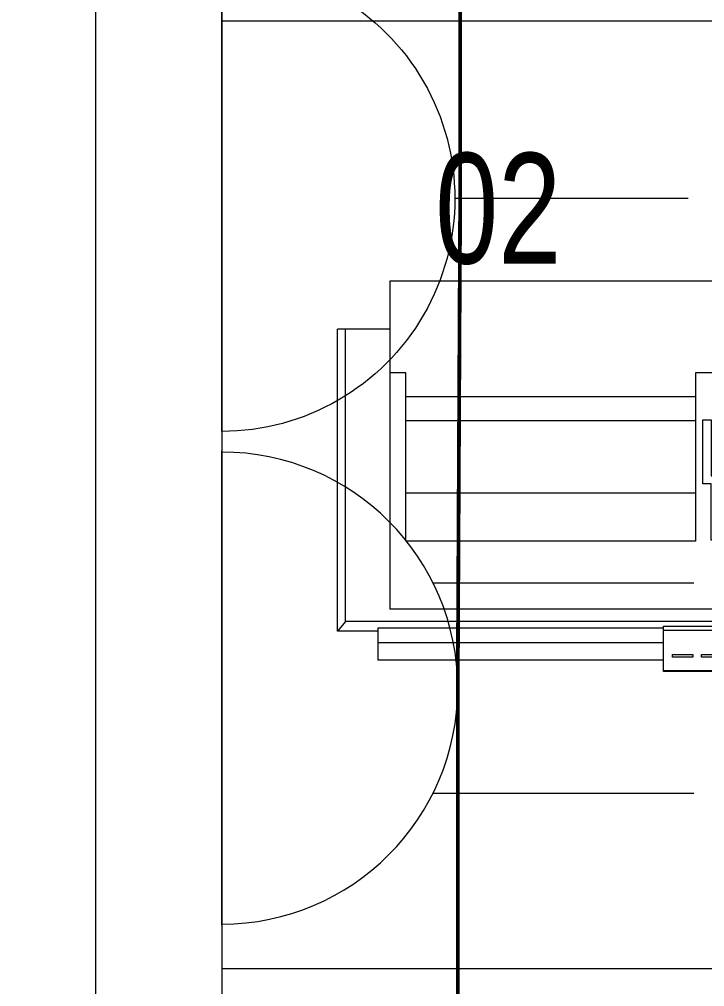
# Model space of a CAD drawing. Header units: metres. Extents: x 75097 to 220762, y -1557923 to -1361206.
# Drawn here: x 124051 to 124594, y -1408700 to -1407934 of the extents above; entities that cross this region are included whole.
import ezdxf

# ---------------------------------------------------------------- set-up
doc = ezdxf.new("R2010")
doc.units = ezdxf.units.M
doc.layers.get('0').update_dxf_attribs({"lineweight": 0})
for name, color, linetype, lineweight in [('A-100 - Copy$0$Medical Equipment and Furniture', 8, 'Continuous', 0), ('A-100 - Copy$0$NEW Wall', 8, 'Continuous', 5), ('A-100 - Copy$0$Walls', 8, 'Continuous', 0)]:
    doc.layers.add(name, color=color, linetype=linetype, lineweight=lineweight)
doc.layers.add('E-POWR', color=7, linetype='Continuous', lineweight=9, true_color=0x4e7e3e)
doc.layers.add('E-PW', color=7, linetype='Continuous', lineweight=9, true_color=0x4e7e3e)
doc.styles.add('A-100 - Copy$0$X3G_ENTITY_257CFD', font='swisscl.ttf', dxfattribs={"height": 200})

# ---------------------------------------------------------------- blocks, each defined once
blk = doc.blocks.new('NORMAL SOCKET')
at = {"layer": 'E-POWR'}
for p, q in [((0, 307.7), (0, 615.4)), ((-307.7, 0), (307.7, 0))]:
    blk.add_line(p, q, dxfattribs=at)
blk.add_ellipse((0, 0), major_axis=(32.8, 305.9), ratio=1, start_param=4.81904, end_param=7.960633, dxfattribs=at)
blk = doc.blocks.new('GI-041_dwg_E-SKT2-3902840-GI-041')
at = {"layer": 'E-POWR'}
blk.add_line((0.1982, -0.00002), (-0.1982, -0.00002), dxfattribs=at)
at = {"layer": 'E-PW'}
for p, q in [((-0.08788, 0.17652), (-0.08788, 0.39435)), ((0.08779, 0.17657), (0.08779, 0.3944)), ((-0.14657, -0.00004), (0.14657, -0.00004))]:
    blk.add_line(p, q, dxfattribs=at)
blk.add_arc((0, 0), 0.19719, 0.0142, 180.0142, dxfattribs=at)
blk = doc.blocks.new('A-100 - Copy$0$ITPPLT2C-P')
for p, q in [((0.02286, 0.03177), (0.26184, 0.03177)), ((0.03041, 0.02557), (0.02286, 0.03177)), ((0.02286, 0), (0.02286, 0.03177)), ((0.26184, -0.00959), (0.26184, 0.03177)), ((0.03041, -0.31823), (0.03041, 0.02557)), ((0.03041, 0.02557), (0.26184, 0.02557)), ((0, 0), (0, -0.22622)), ((0.02518, 0), (0, 0)), ((0.01395, 0), (0.01395, -0.22622)), ((0.02518, 0), (0.01395, 0)), ((0.02518, -0.22622), (0.02518, 0)), ((0.0401, -0.27688), (0.0401, -0.00959)), ((0.3, -0.00959), (0.0401, -0.00959)), ((0.22741, -0.02218), (0.22741, -0.00959)), ((0.3, -0.27688), (0.3, -0.00959)), ((0.09395, -0.2515), (0.09395, -0.02218)), ((0.09395, -0.02218), (0.22741, -0.02218)), ((0.13211, -0.2515), (0.13211, -0.02218)), ((0.18945, -0.2515), (0.18945, -0.02218)), ((0.20824, -0.2515), (0.20824, -0.02218)), ((-0.0091, -0.22622), (0.02673, -0.22622)), ((-0.0091, -0.30235), (-0.0091, -0.22622)), ((-0.00872, -0.22622), (0.02363, -0.22622)), ((-0.00872, -0.30235), (-0.00872, -0.22622)), ((0, -0.22622), (0.02518, -0.22622)), ((0.01395, -0.22622), (0.02518, -0.22622)), ((0.02363, -0.22622), (0.02363, -0.30235)), ((0.02673, -0.22622), (0.02673, -0.30235)), ((0.00232, -0.24947), (0.00232, -0.23339)), ((0.00232, -0.23339), (0.00446, -0.23339)), ((0.00446, -0.23339), (0.00446, -0.24947)), ((0.00446, -0.24947), (0.00232, -0.24947)), ((0.22741, -0.2515), (0.09395, -0.2515)), ((0.22741, -0.27688), (0.22741, -0.2515)), ((0.00232, -0.27213), (0.00232, -0.25625)), ((0.00232, -0.25625), (0.00446, -0.25625)), ((0.00446, -0.25625), (0.00446, -0.27213)), ((0.13947, -0.2575), (0.19003, -0.2575)), ((0.13947, -0.26409), (0.13947, -0.2575)), ((0.19003, -0.2575), (0.19003, -0.26409)), ((0.09472, -0.2701), (0.09472, -0.26409)), ((0.09472, -0.26409), (0.13947, -0.26409)), ((0.19003, -0.26409), (0.14567, -0.26409)), ((0.14567, -0.26409), (0.14567, -0.2701)), ((0.00446, -0.27213), (0.00232, -0.27213)), ((0.14567, -0.2701), (0.09472, -0.2701)), ((0.00232, -0.29499), (0.00232, -0.2793)), ((0.00232, -0.2793), (0.00446, -0.2793)), ((0.00446, -0.2793), (0.00446, -0.29499)), ((0.3, -0.27688), (0.0401, -0.27688)), ((0.26184, -0.27688), (0.26184, -0.32462)), ((0.00446, -0.29499), (0.00232, -0.29499)), ((0.02673, -0.30235), (-0.0091, -0.30235)), ((0.02363, -0.30235), (-0.00872, -0.30235)), ((0.02286, -0.32462), (0.02286, -0.30235)), ((0.03041, -0.31823), (0.02286, -0.32462)), ((0.03041, -0.31823), (0.26184, -0.31823)), ((0.02286, -0.32462), (0.26184, -0.32462))]:
    blk.add_line(p, q)
blk = doc.blocks.new('*X118')
for p, q in [((13, 1), (13, 1)), ((13, 1), (13, 1)), ((13, 1), (13, 1)), ((13, 1), (13, 1)), ((13, 1), (13, 1)), ((13, 1), (13, 1)), ((13, 1), (13, 1)), ((13, 1), (13, 1)), ((13, 1), (13, 1)), ((13, 1), (13, 1)), ((13, 1), (13, 1)), ((13, 1), (13, 1)), ((13, 1), (13, 1)), ((13, 1), (13, 1)), ((13, 1), (13, 1)), ((13, 1), (14, 1)), ((13, 1), (14, 1)), ((13, 1), (14, 1)), ((13, 1), (13, 1)), ((13, 1), (13, 1)), ((13, 1), (13, 1)), ((13, 1), (13, 1)), ((13, 1), (13, 1)), ((13, 1), (13, 1)), ((13, 1), (13, 1)), ((13, 1), (13, 1)), ((13, 1), (13, 1)), ((13, 1), (13, 1)), ((13, 1), (13, 1)), ((13, 1), (13, 1)), ((13, 1), (13, 1)), ((13, 1), (13, 1)), ((13, 1), (13, 1)), ((13, 1), (13, 1)), ((13, 1), (13, 1)), ((13, 1), (13, 1)), ((13, 1), (13, 1)), ((13, 1), (13, 1)), ((13, 1), (13, 1)), ((13, 1), (13, 1)), ((13, 1), (13, 1)), ((13, 1), (13, 1)), ((13, 1), (13, 1)), ((13, 1), (13, 1)), ((13, 1), (13, 1)), ((13, 1), (13, 1)), ((13, 1), (13, 1)), ((13, 1), (13, 1)), ((13, 1), (13, 1)), ((13, 1), (13, 1)), ((13, 1), (13, 1)), ((13, 1), (13, 1)), ((13, 1), (13, 1)), ((13, 1), (13, 1)), ((13, 1), (13, 1)), ((13, 1), (13, 1)), ((13, 1), (13, 1)), ((13, 1), (13, 1)), ((13, 1), (13, 1)), ((13, 1), (13, 1)), ((13, 1), (13, 1)), ((13, 1), (13, 1)), ((13, 1), (13, 1)), ((13, 1), (13, 1)), ((13, 1), (13, 1)), ((13, 1), (13, 1)), ((13, 1), (13, 1)), ((13, 1), (13, 1)), ((13, 1), (13, 1)), ((13, 1), (13, 1)), ((13, 1), (13, 1)), ((13, 1), (13, 1)), ((13, 1), (13, 1)), ((13, 1), (13, 1)), ((13, 1), (13, 1)), ((13, 1), (13, 1)), ((13, 1), (13, 1)), ((13, 1), (13, 1)), ((13, 1), (13, 1)), ((13, 1), (13, 1)), ((13, 1), (13, 1)), ((13, 1), (13, 1)), ((13, 1), (13, 1)), ((13, 1), (13, 1)), ((13, 1), (13, 1)), ((13, 1), (13, 1)), ((13, 1), (13, 1)), ((13, 1), (13, 1)), ((13, 1), (13, 1)), ((13, 1), (13, 1)), ((13, 1), (13, 1)), ((13, 1), (13, 1)), ((13, 1), (13, 1)), ((13, 1), (13, 1)), ((13, 1), (13, 1)), ((13, 1), (13, 1)), ((13, 1), (13, 1)), ((13, 1), (13, 1)), ((13, 1), (13, 1)), ((13, 1), (13, 1)), ((13, 1), (13, 1)), ((13, 1), (13, 1)), ((13, 1), (13, 1)), ((13, 1), (13, 1)), ((13, 1), (13, 1)), ((13, 1), (13, 1)), ((13, 1), (13, 1)), ((13, 1), (13, 1)), ((13, 1), (13, 1)), ((13, 1), (13, 1)), ((13, 1), (13, 1)), ((13, 1), (13, 1)), ((13, 1), (13, 1)), ((13, 1), (13, 1)), ((13, 1), (13, 1)), ((13, 1), (13, 1)), ((13, 1), (13, 1)), ((13, 1), (13, 1)), ((13, 1), (13, 1)), ((13, 1), (13, 1)), ((13, 1), (13, 1)), ((13, 1), (13, 1)), ((13, 1), (13, 1)), ((13, 1), (14, 1)), ((13, 0), (13, 0)), ((13, 0), (13, 0)), ((13, 0), (13, 0)), ((13, 0), (13, 0)), ((13, 0), (13, 0)), ((13, 0), (13, 0)), ((13, 0), (13, 0)), ((13, 0), (13, 0)), ((13, 0), (13, 0)), ((13, 0), (13, 0)), ((13, 0), (13, 0)), ((13, 0), (13, 0)), ((13, 0), (13, 0)), ((13, 0), (13, 0)), ((13, 0), (13, 0)), ((13, 0), (13, 0)), ((13, 0), (13, 0)), ((13, 0), (13, 0)), ((13, 0), (13, 0)), ((13, 0), (13, 0)), ((13, 0), (13, 0)), ((13, 0), (13, 0)), ((13, 0), (13, 0)), ((13, 0), (13, 0)), ((13, 0), (13, 0)), ((13, 0), (13, 0)), ((13, 0), (13, 0)), ((13, 0), (13, 0)), ((13, 0), (13, 0)), ((13, 0), (13, 0)), ((13, 0), (13, 0)), ((13, 0), (13, 0)), ((13, 0), (13, 0)), ((13, 0), (13, 0)), ((13, 0), (13, 0)), ((13, 0), (13, 0)), ((13, 0), (13, 0)), ((13, 0), (13, 0)), ((13, 0), (13, 0)), ((13, 0), (13, 0)), ((13, 0), (13, 0)), ((13, 0), (13, 0)), ((13, 0), (13, 0)), ((13, 0), (13, 0)), ((13, 0), (13, 0)), ((13, 0), (13, 0)), ((13, 0), (13, 0)), ((13, 0), (13, 0)), ((13, 0), (14, 0)), ((13, 0), (14, 0)), ((13, 0), (13, 0)), ((13, 0), (14, 0)), ((14, 1), (14, 1)), ((14, 1), (14, 1)), ((14, 1), (14, 1)), ((14, 1), (14, 1)), ((14, 1), (14, 1)), ((14, 1), (14, 1)), ((14, 1), (14, 1)), ((14, 1), (14, 1)), ((14, 1), (14, 1)), ((14, 1), (14, 1)), ((14, 1), (14, 1)), ((14, 1), (14, 1)), ((14, 1), (14, 1)), ((14, 1), (14, 1)), ((14, 1), (14, 1)), ((14, 1), (14, 1)), ((14, 1), (14, 1)), ((14, 1), (14, 1)), ((14, 1), (14, 1)), ((14, 1), (14, 1)), ((14, 1), (14, 1)), ((14, 1), (14, 1)), ((14, 1), (14, 1)), ((14, 1), (14, 1)), ((14, 1), (14, 1)), ((14, 1), (14, 1)), ((14, 1), (14, 1)), ((14, 1), (14, 1)), ((14, 1), (14, 1)), ((14, 1), (14, 1)), ((14, 1), (14, 1)), ((14, 1), (14, 1)), ((14, 1), (14, 1)), ((14, 1), (14, 1)), ((14, 1), (14, 1)), ((14, 1), (14, 1)), ((14, 1), (14, 1)), ((14, 1), (14, 1)), ((14, 1), (14, 1)), ((14, 1), (14, 1)), ((14, 1), (14, 1)), ((14, 1), (14, 1)), ((14, 1), (14, 1)), ((14, 1), (14, 1)), ((14, 1), (14, 1)), ((14, 1), (14, 1)), ((14, 1), (14, 1)), ((14, 1), (14, 1)), ((14, 1), (14, 1)), ((14, 1), (14, 1)), ((14, 1), (14, 1)), ((14, 1), (14, 1)), ((14, 1), (14, 1)), ((14, 1), (14, 1)), ((14, 1), (14, 1)), ((14, 1), (14, 1)), ((14, 1), (14, 1)), ((14, 1), (14, 1)), ((14, 1), (14, 1)), ((14, 1), (14, 1)), ((14, 1), (14, 1)), ((14, 1), (14, 1)), ((14, 1), (14, 1)), ((14, 1), (14, 1)), ((14, 1), (14, 1)), ((14, 1), (14, 1)), ((14, 1), (14, 1)), ((14, 1), (14, 1)), ((14, 1), (14, 1)), ((14, 1), (14, 1)), ((14, 1), (14, 1)), ((14, 1), (14, 1)), ((14, 1), (14, 1)), ((14, 1), (14, 1)), ((14, 1), (14, 1)), ((14, 1), (14, 1)), ((14, 1), (14, 1)), ((14, 1), (14, 1)), ((14, 1), (14, 1)), ((14, 1), (14, 1)), ((14, 1), (14, 1)), ((14, 1), (14, 1)), ((14, 1), (14, 1)), ((14, 1), (14, 1)), ((14, 1), (14, 1)), ((14, 1), (14, 1)), ((14, 1), (14, 1)), ((14, 1), (14, 1)), ((14, 1), (14, 1)), ((14, 1), (14, 1)), ((14, 1), (14, 1)), ((14, 1), (14, 1)), ((14, 1), (14, 1)), ((14, 1), (14, 1)), ((14, 0), (14, 0)), ((14, 0), (14, 0)), ((14, 0), (14, 0)), ((14, 0), (14, 0)), ((14, 0), (14, 0)), ((14, 0), (14, 0)), ((14, 0), (14, 0)), ((14, 0), (14, 0)), ((14, 0), (14, 0)), ((14, 0), (14, 0)), ((14, 0), (14, 0)), ((14, 0), (14, 0)), ((14, 0), (14, 0)), ((14, 0), (14, 0)), ((14, 0), (14, 0)), ((14, 0), (14, 0)), ((14, 0), (14, 0)), ((14, 0), (14, 0)), ((14, 0), (14, 0)), ((14, 0), (14, 0)), ((14, 0), (14, 0)), ((14, 0), (14, 0)), ((14, 0), (14, 0)), ((14, 0), (14, 0)), ((14, 0), (14, 0)), ((14, 0), (14, 0)), ((14, 0), (14, 0)), ((14, 0), (14, 0)), ((14, 0), (14, 0)), ((14, 0), (14, 0)), ((14, 0), (14, 0)), ((14, 0), (14, 0)), ((14, 0), (14, 0)), ((14, 0), (14, 0)), ((14, 0), (14, 0)), ((14, 0), (14, 0)), ((14, 0), (14, 0)), ((14, 0), (14, 0)), ((14, 0), (14, 0)), ((14, 0), (14, 0)), ((14, 0), (14, 0)), ((14, 0), (14, 0)), ((14, 0), (14, 0)), ((14, 0), (14, 0)), ((14, 0), (14, 0)), ((14, 0), (14, 0)), ((14, 0), (14, 0)), ((14, 0), (14, 0)), ((13, 0), (13, 0)), ((13, 0), (14, 0)), ((13, 0), (13, 0)), ((13, 0), (14, 0)), ((13, 0), (13, 0)), ((13, 0), (14, 0)), ((13, 0), (13, 0)), ((13, 0), (13, 0)), ((13, 0), (13, 0)), ((13, 0), (13, 0)), ((13, 0), (14, 0)), ((13, 0), (13, 0)), ((13, 0), (14, 0)), ((13, 0), (13, 0)), ((13, 0), (14, 0)), ((13, 0), (13, 0)), ((13, 0), (14, 0)), ((13, 0), (13, 0)), ((13, 0), (14, 0)), ((13, 0), (13, 0)), ((13, 0), (14, 0)), ((13, 0), (13, 0)), ((13, 0), (14, 0)), ((13, 0), (13, 0)), ((13, 0), (13, 0)), ((13, 0), (13, 0)), ((13, 0), (14, 0)), ((13, 0), (13, 0)), ((13, 0), (14, 0)), ((13, 0), (13, 0)), ((13, 0), (14, 0)), ((13, 0), (13, 0)), ((13, 0), (14, 0)), ((13, 0), (13, 0)), ((13, 0), (13, 0)), ((13, 0), (13, 0)), ((13, 0), (13, 0)), ((13, 0), (13, 0)), ((13, 0), (13, 0)), ((13, 0), (13, 0)), ((13, 0), (13, 0)), ((13, 0), (13, 0)), ((13, 0), (13, 0)), ((13, 0), (13, 0)), ((13, 0), (13, 0)), ((13, 0), (13, 0)), ((13, 0), (13, 0)), ((13, 0), (13, 0)), ((13, 0), (13, 0)), ((13, 0), (13, 0)), ((13, 0), (13, 0)), ((13, 0), (13, 0)), ((13, 0), (13, 0)), ((13, 0), (13, 0)), ((13, 0), (13, 0)), ((13, 0), (13, 0)), ((13, 0), (13, 0)), ((13, 0), (13, 0)), ((13, 0), (13, 0)), ((13, 0), (13, 0)), ((13, 0), (13, 0)), ((13, 0), (13, 0)), ((13, 0), (13, 0)), ((13, 0), (13, 0)), ((13, -1), (13, -1)), ((13, -1), (13, -1)), ((13, -1), (13, -1)), ((13, -1), (13, -1)), ((13, -1), (13, -1)), ((13, -1), (14, -1)), ((13, -1), (13, -1)), ((14, 0), (14, 0)), ((14, 0), (14, 0)), ((14, 0), (14, 0)), ((14, 0), (14, 0)), ((14, 0), (14, 0)), ((14, 0), (14, 0)), ((14, 0), (14, 0)), ((14, 0), (14, 0)), ((14, 0), (14, 0)), ((14, 0), (14, 0)), ((14, 0), (14, 0)), ((14, 0), (14, 0)), ((14, 0), (14, 0)), ((14, 0), (14, 0)), ((14, 0), (14, 0)), ((13, 0), (14, 0)), ((14, 0), (14, 0)), ((14, 0), (14, 0)), ((14, 0), (14, 0)), ((14, 0), (14, 0)), ((14, 0), (14, 0)), ((14, 0), (14, 0)), ((14, 0), (14, 0)), ((14, 0), (14, 0)), ((14, 0), (14, 0)), ((14, 0), (14, 0)), ((14, 0), (14, 0)), ((14, 0), (14, 0)), ((14, 0), (14, 0)), ((14, 0), (14, 0)), ((14, 0), (14, 0)), ((14, 0), (14, 0)), ((14, 0), (14, 0)), ((14, 0), (14, 0)), ((14, 0), (14, 0)), ((14, 0), (14, 0)), ((14, 0), (14, 0)), ((14, 0), (14, 0)), ((14, 0), (14, 0)), ((14, 0), (14, 0)), ((14, 0), (14, 0)), ((14, 0), (14, 0)), ((14, 0), (14, 0)), ((14, 0), (14, 0)), ((14, 0), (14, 0)), ((14, 0), (14, 0)), ((14, 0), (14, 0)), ((14, 0), (14, 0)), ((14, 0), (14, 0)), ((14, 0), (14, 0)), ((14, -1), (14, -1)), ((14, -1), (14, -1)), ((14, -1), (14, -1)), ((14, -1), (14, -1)), ((14, -1), (14, -1))]:
    blk.add_line(p, q)
blk = doc.blocks.new('*X117')
for p, q in [((5, 3), (5, 3)), ((5, 3), (5, 3)), ((5, 3), (5, 3)), ((5, 3), (5, 3)), ((5, 3), (5, 3)), ((5, 3), (5, 3)), ((5, 3), (5, 3)), ((5, 3), (5, 3)), ((5, 3), (5, 3)), ((5, 3), (5, 3)), ((5, 3), (5, 3)), ((5, 3), (5, 3)), ((5, 3), (5, 3)), ((5, 3), (5, 3)), ((5, 3), (5, 3)), ((5, 3), (5, 3)), ((5, 3), (5, 3)), ((5, 3), (5, 3)), ((5, 3), (5, 3)), ((5, 3), (5, 3)), ((5, 3), (5, 3)), ((5, 3), (5, 3)), ((5, 3), (5, 3)), ((5, 3), (5, 3)), ((5, 3), (5, 3)), ((5, 3), (5, 3)), ((5, 3), (5, 3)), ((5, 3), (5, 3)), ((5, 3), (5, 3)), ((5, 3), (5, 3)), ((5, 3), (5, 3)), ((5, 3), (5, 3)), ((5, 3), (5, 3)), ((5, 3), (5, 3)), ((5, 3), (5, 3)), ((5, 3), (5, 3)), ((5, 3), (5, 3)), ((5, 3), (5, 3)), ((5, 3), (5, 3)), ((5, 3), (5, 3)), ((5, 3), (5, 3)), ((5, 3), (5, 3)), ((5, 3), (5, 3)), ((5, 3), (5, 3)), ((5, 3), (5, 3)), ((5, 3), (5, 3)), ((5, 3), (5, 3)), ((5, 3), (5, 3)), ((5, 3), (5, 3)), ((5, 3), (5, 3)), ((5, 3), (5, 3)), ((5, 3), (5, 3)), ((5, 3), (5, 3)), ((5, 3), (5, 3)), ((5, 3), (5, 3)), ((5, 3), (5, 3)), ((5, 3), (5, 3)), ((5, 3), (5, 3)), ((5, 3), (5, 3)), ((5, 3), (5, 3)), ((5, 3), (5, 3)), ((5, 3), (5, 3)), ((5, 3), (5, 3)), ((5, 3), (5, 3)), ((5, 3), (5, 3)), ((5, 3), (5, 3)), ((6, 3), (5, 3)), ((5, 3), (5, 3)), ((6, 3), (5, 3)), ((5, 3), (5, 3)), ((6, 3), (5, 3)), ((5, 3), (5, 3)), ((6, 3), (5, 3)), ((5, 3), (5, 3)), ((5, 3), (5, 3)), ((5, 3), (5, 3)), ((5, 3), (5, 3)), ((5, 3), (5, 3)), ((5, 3), (5, 3)), ((5, 3), (5, 3)), ((5, 3), (5, 3)), ((5, 3), (5, 3)), ((5, 3), (5, 3)), ((5, 3), (5, 3)), ((5, 3), (5, 3)), ((5, 3), (5, 3)), ((5, 3), (5, 3)), ((5, 3), (5, 3)), ((5, 3), (5, 3)), ((5, 3), (5, 3)), ((5, 3), (5, 3)), ((5, 3), (5, 3)), ((5, 3), (5, 3)), ((5, 3), (5, 3)), ((5, 3), (5, 3)), ((5, 3), (5, 3)), ((6, 3), (6, 3)), ((6, 3), (6, 3)), ((6, 3), (6, 3)), ((6, 3), (6, 3)), ((6, 3), (6, 3)), ((6, 3), (6, 3)), ((6, 3), (6, 3)), ((6, 3), (6, 3)), ((6, 3), (6, 3)), ((6, 3), (6, 3)), ((6, 3), (6, 3)), ((6, 3), (6, 3)), ((6, 3), (6, 3)), ((6, 3), (6, 3)), ((6, 3), (6, 3)), ((6, 3), (6, 3)), ((6, 3), (6, 3)), ((6, 3), (6, 3)), ((6, 3), (6, 3)), ((6, 3), (6, 3)), ((6, 3), (6, 3)), ((6, 3), (6, 3)), ((6, 3), (6, 3)), ((6, 3), (6, 3)), ((6, 3), (6, 3)), ((6, 3), (6, 3)), ((6, 3), (6, 3)), ((6, 3), (6, 3)), ((6, 3), (6, 3)), ((6, 3), (6, 3)), ((6, 3), (6, 3)), ((6, 3), (6, 3)), ((6, 3), (6, 3)), ((6, 3), (6, 3)), ((6, 3), (6, 3)), ((6, 3), (6, 3)), ((6, 3), (6, 3)), ((6, 3), (6, 3)), ((6, 3), (6, 3)), ((6, 3), (6, 3)), ((6, 3), (6, 3)), ((6, 3), (6, 3)), ((6, 3), (6, 3)), ((6, 3), (6, 3)), ((6, 3), (6, 3)), ((6, 3), (6, 3)), ((6, 3), (6, 3)), ((6, 3), (6, 3)), ((6, 3), (6, 3)), ((6, 3), (6, 3)), ((6, 3), (6, 3)), ((6, 3), (6, 3)), ((6, 3), (6, 3)), ((6, 3), (6, 3)), ((6, 3), (6, 3)), ((6, 3), (6, 3)), ((6, 3), (6, 3)), ((6, 3), (6, 3)), ((6, 3), (6, 3)), ((6, 3), (6, 3)), ((6, 3), (6, 3)), ((6, 3), (6, 3)), ((6, 3), (6, 3)), ((6, 3), (6, 3)), ((6, 3), (6, 3)), ((6, 3), (6, 3)), ((6, 3), (6, 3)), ((6, 3), (6, 3)), ((6, 3), (6, 3)), ((6, 3), (6, 3)), ((6, 3), (6, 3)), ((6, 3), (6, 3)), ((6, 3), (6, 3)), ((6, 3), (6, 3)), ((6, 3), (6, 3)), ((6, 3), (6, 3)), ((6, 3), (6, 3)), ((6, 3), (6, 3)), ((6, 3), (6, 3)), ((6, 3), (6, 3)), ((6, 3), (6, 3)), ((6, 3), (6, 3)), ((6, 3), (6, 3)), ((6, 3), (6, 3)), ((6, 3), (6, 3)), ((6, 3), (6, 3)), ((6, 3), (6, 3)), ((6, 3), (6, 3)), ((6, 3), (6, 3)), ((6, 3), (6, 3)), ((6, 3), (6, 3)), ((6, 3), (6, 3)), ((6, 3), (6, 3)), ((6, 3), (6, 3)), ((6, 3), (6, 3)), ((6, 3), (6, 3)), ((6, 3), (6, 3)), ((6, 3), (6, 3)), ((6, 3), (6, 3)), ((6, 3), (6, 3)), ((6, 3), (6, 3)), ((6, 3), (6, 3)), ((6, 3), (6, 3)), ((6, 3), (6, 3)), ((6, 3), (6, 3)), ((6, 3), (6, 3)), ((6, 3), (6, 3)), ((6, 3), (6, 3)), ((6, 3), (6, 3)), ((6, 3), (6, 3)), ((6, 3), (6, 3)), ((6, 3), (6, 3)), ((6, 3), (6, 3)), ((6, 3), (6, 3)), ((6, 3), (6, 3)), ((6, 3), (6, 3)), ((6, 3), (6, 3)), ((6, 3), (6, 3)), ((6, 3), (6, 3)), ((6, 3), (6, 3)), ((6, 3), (6, 3)), ((6, 3), (6, 3)), ((6, 3), (6, 3)), ((6, 3), (6, 3)), ((6, 3), (6, 3)), ((6, 3), (6, 3)), ((6, 3), (6, 3)), ((6, 3), (6, 3)), ((6, 3), (6, 3)), ((6, 3), (6, 3)), ((6, 3), (6, 3)), ((6, 3), (6, 3)), ((6, 3), (6, 3)), ((6, 3), (6, 3)), ((6, 3), (6, 3)), ((6, 3), (6, 3)), ((6, 3), (6, 3)), ((6, 3), (6, 3)), ((6, 3), (6, 3)), ((6, 3), (6, 3)), ((6, 3), (6, 3)), ((6, 3), (6, 3)), ((6, 3), (6, 3)), ((6, 3), (6, 3)), ((6, 3), (6, 3)), ((6, 3), (6, 3)), ((6, 3), (6, 3)), ((6, 3), (6, 3)), ((6, 3), (6, 3)), ((6, 3), (6, 3)), ((6, 3), (6, 3)), ((6, 3), (6, 3)), ((6, 3), (6, 3)), ((6, 3), (6, 3)), ((6, 3), (6, 3)), ((6, 3), (6, 3)), ((6, 3), (6, 3)), ((6, 3), (6, 3)), ((6, 3), (6, 3)), ((6, 3), (6, 3)), ((6, 3), (6, 3)), ((6, 3), (6, 3)), ((6, 3), (6, 3)), ((6, 3), (6, 3)), ((6, 3), (6, 3)), ((6, 3), (6, 3)), ((6, 3), (6, 3)), ((6, 3), (6, 3)), ((6, 3), (6, 3)), ((6, 3), (6, 3)), ((6, 3), (6, 3)), ((6, 3), (6, 3)), ((6, 3), (6, 3)), ((6, 3), (6, 3)), ((6, 3), (6, 3)), ((6, 3), (6, 3)), ((6, 3), (6, 3)), ((6, 3), (6, 3)), ((6, 3), (6, 3)), ((6, 3), (6, 3)), ((6, 3), (6, 3)), ((6, 3), (6, 3)), ((6, 3), (6, 3)), ((6, 3), (6, 3)), ((6, 3), (6, 3)), ((6, 3), (6, 3)), ((6, 3), (6, 3)), ((6, 3), (6, 3)), ((6, 3), (6, 3)), ((6, 3), (6, 3)), ((6, 3), (6, 3)), ((6, 3), (6, 3)), ((6, 3), (6, 3)), ((6, 3), (6, 3)), ((6, 3), (6, 3)), ((6, 3), (6, 3)), ((6, 3), (6, 3)), ((6, 3), (6, 3)), ((6, 3), (6, 3)), ((6, 3), (6, 3)), ((6, 3), (6, 3)), ((6, 3), (6, 3)), ((6, 3), (6, 3)), ((6, 3), (6, 3)), ((6, 3), (5, 3)), ((6, 3), (5, 3)), ((6, 3), (5, 3)), ((6, 3), (5, 3)), ((6, 3), (5, 3)), ((6, 3), (6, 3)), ((6, 3), (6, 3)), ((6, 3), (6, 3)), ((6, 3), (6, 3)), ((6, 3), (6, 3)), ((6, 3), (6, 3)), ((6, 3), (6, 3)), ((6, 3), (6, 3)), ((6, 3), (6, 3)), ((6, 3), (6, 3)), ((6, 3), (6, 3)), ((6, 3), (6, 3)), ((6, 3), (6, 3)), ((6, 3), (6, 3)), ((6, 3), (6, 3)), ((6, 3), (6, 3)), ((6, 3), (6, 3)), ((6, 3), (6, 3)), ((6, 3), (6, 3)), ((6, 3), (6, 3)), ((6, 3), (6, 3)), ((6, 3), (6, 3)), ((6, 3), (6, 3)), ((6, 3), (6, 3)), ((6, 3), (6, 3)), ((6, 3), (6, 3)), ((6, 3), (6, 3)), ((6, 3), (6, 3)), ((6, 3), (6, 3)), ((6, 3), (6, 3)), ((6, 3), (6, 3)), ((6, 3), (6, 3)), ((6, 3), (6, 3)), ((6, 3), (6, 3)), ((6, 3), (6, 3)), ((6, 3), (6, 3)), ((6, 3), (6, 3)), ((6, 3), (6, 3)), ((6, 3), (6, 3)), ((6, 3), (6, 3)), ((6, 3), (6, 3)), ((6, 3), (6, 3)), ((6, 3), (6, 3)), ((6, 3), (6, 3)), ((6, 3), (6, 3)), ((6, 3), (6, 3)), ((6, 3), (6, 3)), ((6, 3), (6, 3)), ((6, 3), (6, 3)), ((6, 3), (6, 3)), ((6, 3), (6, 3)), ((6, 3), (6, 3)), ((6, 3), (6, 3)), ((6, 3), (6, 3)), ((6, 3), (6, 3)), ((6, 3), (6, 3)), ((6, 3), (6, 3)), ((6, 3), (6, 3)), ((6, 3), (6, 3)), ((6, 3), (6, 3)), ((6, 3), (6, 3)), ((6, 3), (6, 3)), ((6, 3), (6, 3)), ((6, 3), (6, 3)), ((6, 3), (6, 3)), ((6, 3), (6, 3)), ((6, 3), (6, 3)), ((6, 3), (6, 3)), ((6, 3), (6, 3)), ((6, 3), (6, 3)), ((6, 3), (6, 3)), ((6, 3), (6, 3)), ((6, 3), (6, 3)), ((6, 3), (6, 3)), ((6, 3), (6, 3)), ((6, 3), (6, 3)), ((6, 3), (6, 3)), ((6, 3), (6, 3)), ((6, 3), (6, 3)), ((6, 3), (6, 3)), ((6, 3), (6, 3)), ((6, 3), (6, 3)), ((6, 3), (6, 3)), ((6, 3), (6, 3)), ((6, 3), (6, 3)), ((6, 3), (6, 3)), ((6, 3), (6, 3)), ((6, 3), (6, 3)), ((6, 3), (6, 3)), ((6, 3), (6, 3)), ((6, 3), (6, 3)), ((6, 3), (6, 3)), ((6, 3), (6, 3)), ((6, 3), (6, 3)), ((6, 3), (6, 3)), ((6, 3), (6, 3)), ((6, 3), (6, 3)), ((6, 3), (6, 3)), ((6, 3), (6, 3)), ((6, 3), (6, 3)), ((6, 3), (6, 3)), ((6, 3), (6, 3)), ((6, 3), (6, 3)), ((6, 3), (6, 3)), ((6, 3), (6, 3)), ((6, 3), (6, 3)), ((6, 3), (6, 3)), ((6, 3), (6, 3)), ((6, 3), (6, 3)), ((6, 3), (6, 3)), ((6, 3), (6, 3)), ((6, 3), (6, 3)), ((6, 3), (6, 3)), ((6, 3), (6, 3)), ((6, 3), (6, 3)), ((6, 3), (6, 3)), ((6, 3), (6, 3)), ((6, 3), (6, 3)), ((6, 3), (6, 3)), ((6, 3), (6, 3)), ((6, 3), (6, 3)), ((6, 3), (6, 3)), ((6, 3), (6, 3)), ((6, 3), (6, 3)), ((6, 3), (6, 3)), ((6, 3), (6, 3)), ((6, 3), (6, 3)), ((6, 3), (6, 3)), ((6, 3), (6, 3)), ((6, 3), (6, 3)), ((6, 3), (6, 3)), ((6, 3), (6, 3)), ((6, 3), (6, 3)), ((6, 3), (6, 3)), ((6, 3), (6, 3)), ((6, 3), (6, 3)), ((6, 3), (6, 3)), ((6, 3), (6, 3)), ((6, 3), (6, 3)), ((6, 3), (6, 3)), ((6, 3), (6, 3)), ((6, 3), (6, 3)), ((6, 3), (6, 3)), ((6, 3), (6, 3)), ((6, 3), (6, 3)), ((6, 3), (6, 3)), ((6, 3), (6, 3)), ((6, 3), (6, 3)), ((6, 3), (6, 3)), ((6, 3), (6, 3)), ((6, 3), (6, 3)), ((6, 3), (6, 3)), ((6, 3), (6, 3)), ((6, 3), (6, 3)), ((6, 3), (6, 3)), ((6, 3), (6, 3)), ((6, 3), (6, 3)), ((6, 3), (6, 3)), ((6, 3), (6, 3)), ((6, 3), (6, 3)), ((6, 3), (6, 3)), ((6, 3), (6, 3)), ((6, 3), (6, 3)), ((6, 3), (6, 3)), ((6, 3), (6, 3)), ((6, 3), (6, 3)), ((6, 3), (6, 3)), ((6, 3), (6, 3)), ((6, 3), (6, 3)), ((6, 3), (6, 3)), ((6, 3), (6, 3)), ((6, 3), (6, 3)), ((6, 3), (6, 3)), ((6, 3), (6, 3)), ((6, 3), (6, 3)), ((6, 3), (6, 3)), ((6, 3), (6, 3)), ((6, 3), (6, 3)), ((6, 3), (6, 3)), ((6, 3), (6, 3)), ((6, 3), (6, 3)), ((6, 3), (6, 3)), ((6, 3), (6, 3)), ((6, 3), (6, 3)), ((6, 3), (6, 3)), ((6, 3), (6, 3)), ((6, 3), (6, 3)), ((6, 3), (6, 3)), ((6, 3), (6, 3)), ((6, 3), (6, 3)), ((6, 3), (6, 3)), ((6, 3), (6, 3)), ((6, 3), (6, 3)), ((6, 3), (6, 3)), ((6, 3), (6, 3)), ((6, 3), (6, 3)), ((6, 3), (6, 3)), ((6, 3), (6, 3)), ((6, 3), (6, 3)), ((6, 3), (6, 3)), ((6, 3), (6, 3)), ((6, 3), (6, 3)), ((6, 3), (6, 3)), ((6, 3), (6, 3)), ((6, 3), (6, 3)), ((6, 3), (6, 3)), ((6, 3), (6, 3)), ((6, 3), (6, 3)), ((6, 3), (6, 3)), ((6, 3), (6, 3)), ((6, 3), (6, 3)), ((6, 3), (6, 3)), ((6, 3), (6, 3)), ((6, 3), (6, 3)), ((6, 3), (6, 3)), ((6, 3), (6, 3)), ((6, 3), (6, 3)), ((6, 3), (6, 3)), ((6, 3), (6, 3)), ((6, 3), (6, 3)), ((6, 3), (6, 3)), ((6, 3), (6, 3)), ((6, 3), (6, 3)), ((6, 3), (6, 3)), ((6, 3), (6, 3)), ((6, 3), (6, 3)), ((6, 3), (6, 3)), ((6, 3), (6, 3)), ((6, 3), (6, 3)), ((6, 3), (6, 3)), ((6, 3), (6, 3)), ((6, 3), (6, 3)), ((6, 3), (6, 3)), ((6, 3), (6, 3)), ((6, 3), (6, 3)), ((6, 3), (6, 3)), ((6, 3), (6, 3)), ((6, 3), (6, 3)), ((6, 3), (6, 3)), ((6, 3), (6, 3)), ((6, 3), (6, 3)), ((6, 3), (6, 3)), ((6, 3), (6, 3)), ((6, 3), (6, 3)), ((6, 3), (6, 3)), ((6, 3), (6, 3)), ((6, 3), (6, 3)), ((6, 3), (6, 3)), ((6, 3), (6, 3)), ((6, 3), (6, 3)), ((6, 3), (6, 3)), ((6, 3), (6, 3)), ((6, 3), (6, 3)), ((6, 3), (6, 3)), ((6, 3), (6, 3)), ((6, 3), (6, 3)), ((6, 3), (6, 3)), ((6, 3), (6, 3)), ((6, 3), (6, 3)), ((6, 3), (6, 3)), ((6, 3), (6, 3)), ((6, 3), (6, 3)), ((6, 3), (6, 3)), ((6, 3), (6, 3)), ((6, 3), (6, 3)), ((6, 3), (6, 3)), ((6, 3), (6, 3)), ((6, 3), (6, 3)), ((6, 3), (6, 3)), ((6, 3), (6, 3)), ((6, 3), (6, 3)), ((6, 3), (6, 3)), ((6, 3), (6, 3)), ((6, 3), (6, 3)), ((6, 3), (6, 3)), ((6, 3), (6, 3)), ((6, 3), (6, 3)), ((6, 3), (6, 3)), ((6, 3), (6, 3)), ((6, 3), (6, 3)), ((6, 3), (6, 3)), ((6, 3), (6, 3)), ((6, 3), (6, 3)), ((6, 3), (6, 3)), ((6, 3), (6, 3)), ((6, 3), (6, 3)), ((6, 3), (6, 3)), ((6, 3), (6, 3)), ((6, 3), (6, 3)), ((6, 3), (6, 3)), ((6, 3), (6, 3)), ((6, 3), (6, 3)), ((6, 3), (6, 3)), ((6, 3), (6, 3)), ((6, 3), (6, 3)), ((6, 3), (6, 3)), ((6, 3), (6, 3)), ((6, 3), (6, 3)), ((6, 3), (6, 3)), ((6, 3), (6, 3)), ((6, 3), (6, 3)), ((6, 3), (6, 3)), ((6, 3), (6, 3)), ((6, 3), (6, 3)), ((6, 3), (6, 3)), ((6, 3), (6, 3)), ((6, 3), (6, 3)), ((6, 3), (6, 3)), ((6, 3), (6, 3)), ((6, 3), (6, 3)), ((6, 3), (6, 3)), ((6, 3), (6, 3)), ((6, 3), (6, 3)), ((6, 3), (6, 3)), ((6, 3), (6, 3)), ((6, 3), (6, 3)), ((6, 3), (6, 3))]:
    blk.add_line(p, q)
blk = doc.blocks.new('A-100 - Copy$0$GF21043-P')
for p, q in [((0.8, 0.75), (-0.8, 0.75)), ((0.8, 0), (0.8, 0.75)), ((-0.8, 0), (0.8, 0))]:
    blk.add_line(p, q)
for points in [[(0.8, 0.75), (0.8, 0.75), (0.8, 0.75), (0.8, 0.75), (0.8, 0.75), (0.8, 0.75), (0.8, 0.75), (0.8, 0.75), (0.8, 0.75), (0.8, 0.75), (0.8, 0.75), (0.8, 0.75), (0.8, 0.75), (0.8, 0.75), (0.8, 0.75), (0.8, 0.75), (0.8, 0.75), (0.8, 0.75), (0.8, 0.75), (0.8, 0.75), (0.8, 0.75), (0.8, 0.75), (0.8, 0.75), (0.8, 0.75), (0.8, 0.75), (0.8, 0.75), (0.8, 0.75), (0.8, 0.75), (0.8, 0.75), (0.8, 0.75), (0.8, 0.75), (0.8, 0.75), (0.8, 0.75), (0.8, 0.75), (0.8, 0.75), (0.8, 0.75), (0.8, 0.75), (0.8, 0.75), (0.8, 0.75), (0.8, 0.75), (0.8, 0.75), (0.8, 0.75), (0.8, 0.75), (0.8, 0.75), (0.8, 0.75), (0.8, 0.75), (0.8, 0.75), (0.8, 0.75), (0.8, 0.75), (0.8, 0.75), (0.8, 0.75), (0.8, 0.75), (0.8, 0.75), (0.8, 0.75), (0.8, 0.75), (0.8, 0.75), (0.8, 0.75), (0.8, 0.75), (0.8, 0.75), (0.8, 0.75), (0.8, 0.75), (0.8, 0.75), (0.8, 0.75), (0.8, 0.75), (0.8, 0.75), (0.8, 0.75), (0.8, 0.75), (0.8, 0.75), (0.8, 0.75), (0.8, 0.75), (0.8, 0.75), (0.8, 0.75), (0.8, 0.75), (0.8, 0.75), (0.8, 0.75), (0.8, 0.75), (0.8, 0.75), (0.8, 0.75), (0.8, 0.75), (0.8, 0.75), (0.8, 0.75), (0.8, 0.75), (0.8, 0.75), (0.8, 0.75), (0.8, 0.75), (0.8, 0.75), (0.8, 0.75), (0.8, 0.75), (0.8, 0.75), (0.8, 0.75), (0.8, 0.75), (0.8, 0.75), (0.8, 0.75), (0.8, 0.75), (0.8, 0.75), (0.8, 0.75), (0.8, 0.75), (0.8, 0.75), (0.8, 0.75), (0.8, 0.75), (0.8, 0.75), (0.8, 0.75), (0.8, 0.75), (0.8, 0.75), (0.8, 0.75), (0.8, 0.75), (0.8, 0.75), (0.8, 0.75), (0.8, 0.75), (0.8, 0.75), (0.8, 0.75), (0.8, 0.75), (0.8, 0.75), (0.8, 0.75), (0.8, 0.75), (0.8, 0.75), (0.8, 0.75), (0.8, 0.75), (0.8, 0.75), (0.8, 0.75), (0.8, 0.75), (0.8, 0.75), (0.8, 0.75), (0.8, 0.75), (0.8, 0.75), (0.8, 0.75), (0.8, 0.75), (0.8, 0.75), (0.8, 0.75), (0.8, 0.75), (0.8, 0.75), (0.8, 0.75), (0.8, 0.75), (0.8, 0.75), (0.8, 0.75), (0.8, 0.75), (0.8, 0.75), (0.8, 0.75), (0.8, 0.75), (0.8, 0.75), (0.8, 0.75), (0.8, 0.75), (0.8, 0.75), (0.8, 0.75), (0.8, 0.75), (0.8, 0.75), (0.8, 0.75), (0.8, 0.75), (0.8, 0.75), (0.8, 0.75), (0.8, 0.75), (0.8, 0.75), (0.8, 0.75), (0.8, 0.75), (0.8, 0.75), (0.8, 0.75), (0.8, 0.75), (0.8, 0.75), (0.8, 0.75), (0.8, 0.75), (0.8, 0.75), (0.8, 0.75), (0.8, 0.75), (0.8, 0.75), (0.8, 0.75), (0.8, 0.75), (0.8, 0.75), (0.8, 0.75), (0.8, 0.75), (0.8, 0.75), (0.8, 0.75), (0.8, 0.75), (0.8, 0.75), (0.8, 0.75), (0.8, 0.75), (0.8, 0.75), (0.8, 0.75), (0.8, 0.75), (0.8, 0.75), (0.8, 0.75), (0.8, 0.75), (0.8, 0.75), (0.8, 0.75), (0.8, 0.75), (0.8, 0.75), (0.8, 0.75), (0.8, 0.75), (0.8, 0.75), (0.8, 0.75), (0.8, 0.75), (0.8, 0.75), (0.8, 0.75), (0.8, 0.75), (0.8, 0.75), (0.8, 0.75), (0.8, 0.75), (0.8, 0.75), (0.8, 0.75), (0.8, 0.75), (0.8, 0.75), (0.8, 0.75), (0.8, 0.75), (0.8, 0.75), (0.8, 0.75), (0.8, 0.75), (0.8, 0.75), (0.8, 0.75), (0.8, 0.75), (0.8, 0.75), (0.8, 0.75), (0.8, 0.75), (0.8, 0.75), (0.8, 0.75), (0.8, 0.75), (0.8, 0.75), (0.8, 0.75), (0.8, 0.75), (0.8, 0.75), (0.8, 0.75), (0.8, 0.75), (0.8, 0.75), (0.8, 0.75), (0.8, 0.75), (0.8, 0.75), (0.8, 0.75), (0.8, 0.75), (0.8, 0.75), (0.8, 0.75), (0.8, 0.75), (0.8, 0.75), (0.8, 0.75), (0.8, 0.75), (0.8, 0.75), (0.8, 0.75), (0.8, 0.75), (0.8, 0.75), (0.8, 0.75), (0.8, 0.75), (0.8, 0.75), (0.8, 0.75), (0.8, 0.75), (0.8, 0.75), (0.8, 0.75), (0.8, 0.75), (0.8, 0.75), (0.8, 0.75), (0.8, 0.75), (0.8, 0.75), (0.8, 0.75), (0.8, 0.75), (0.8, 0.75), (0.8, 0.75), (0.8, 0.75), (0.8, 0.75), (0.8, 0.75), (0.8, 0.75), (0.8, 0.75), (0.8, 0.75), (0.8, 0.75), (0.8, 0.75), (0.8, 0.75), (0.8, 0.75), (0.8, 0.75), (0.8, 0.75), (0.8, 0.75), (0.8, 0.75), (0.8, 0.75), (0.8, 0.75), (0.8, 0.75), (0.8, 0.75), (0.8, 0.75), (0.8, 0.75), (0.8, 0.75), (0.8, 0.75), (0.8, 0.75), (0.8, 0.75), (0.8, 0.75)], [(0.8, 0.75), (0.8, 0.75), (0.8, 0.75), (0.8, 0.75), (0.8, 0.75), (0.8, 0.75), (0.8, 0.75), (0.8, 0.75), (0.8, 0.75), (0.8, 0.75), (0.8, 0.75), (0.8, 0.75), (0.8, 0.75), (0.8, 0.75), (0.8, 0.75), (0.8, 0.75), (0.8, 0.75), (0.8, 0.75), (0.8, 0.75), (0.8, 0.75), (0.8, 0.75), (0.8, 0.75), (0.8, 0.75), (0.8, 0.75), (0.8, 0.75), (0.8, 0.75), (0.8, 0.75), (0.8, 0.75), (0.8, 0.75), (0.8, 0.75), (0.8, 0.75), (0.8, 0.75), (0.8, 0.75), (0.8, 0.75), (0.8, 0.75), (0.8, 0.75), (0.8, 0.75), (0.8, 0.75), (0.8, 0.75), (0.8, 0.75), (0.8, 0.75), (0.8, 0.75), (0.8, 0.75), (0.8, 0.75), (0.8, 0.75), (0.8, 0.75), (0.8, 0.75), (0.8, 0.75), (0.8, 0.75), (0.8, 0.75), (0.8, 0.75), (0.8, 0.75), (0.8, 0.75), (0.8, 0.75), (0.8, 0.75), (0.8, 0.75), (0.8, 0.75), (0.8, 0.75), (0.8, 0.75), (0.8, 0.75), (0.8, 0.75), (0.8, 0.75), (0.8, 0.75), (0.8, 0.75), (0.8, 0.75), (0.8, 0.75), (0.8, 0.75), (0.8, 0.75), (0.8, 0.75), (0.8, 0.75), (0.8, 0.75), (0.8, 0.75), (0.8, 0.75), (0.8, 0.75), (0.8, 0.75), (0.8, 0.75), (0.8, 0.75), (0.8, 0.75), (0.8, 0.75), (0.8, 0.75), (0.8, 0.75), (0.8, 0.75), (0.8, 0.75), (0.8, 0.75), (0.8, 0.75), (0.8, 0.75), (0.8, 0.75), (0.8, 0.75), (0.8, 0.75), (0.8, 0.75), (0.8, 0.75), (0.8, 0.75), (0.8, 0.75), (0.8, 0.75), (0.8, 0.75), (0.8, 0.75), (0.8, 0.75), (0.8, 0.75), (0.8, 0.75), (0.8, 0.75), (0.8, 0.75), (0.8, 0.75), (0.8, 0.75), (0.8, 0.75), (0.8, 0.75), (0.8, 0.75), (0.8, 0.75), (0.8, 0.75), (0.8, 0.75), (0.8, 0.75), (0.8, 0.75), (0.8, 0.75), (0.8, 0.75), (0.8, 0.75), (0.8, 0.75), (0.8, 0.75), (0.8, 0.75), (0.8, 0.75), (0.8, 0.75), (0.8, 0.75), (0.8, 0.75), (0.8, 0.75), (0.8, 0.75), (0.8, 0.75), (0.8, 0.75), (0.8, 0.75), (0.8, 0.75), (0.8, 0.75), (0.8, 0.75), (0.8, 0.75), (0.8, 0.75), (0.8, 0.75), (0.8, 0.75), (0.8, 0.75), (0.8, 0.75), (0.8, 0.75), (0.8, 0.75), (0.8, 0.75), (0.8, 0.75), (0.8, 0.75), (0.8, 0.75), (0.8, 0.75), (0.8, 0.75), (0.8, 0.75), (0.8, 0.75), (0.8, 0.75), (0.8, 0.75), (0.8, 0.75), (0.8, 0.75), (0.8, 0.75), (0.8, 0.75), (0.8, 0.75), (0.8, 0.75), (0.8, 0.75), (0.8, 0.75), (0.8, 0.75), (0.8, 0.75), (0.8, 0.75), (0.8, 0.75), (0.8, 0.75), (0.8, 0.75), (0.8, 0.75), (0.8, 0.75), (0.8, 0.75), (0.8, 0.75), (0.8, 0.75), (0.8, 0.75), (0.8, 0.75), (0.8, 0.75), (0.8, 0.75), (0.8, 0.75), (0.8, 0.75), (0.8, 0.75), (0.8, 0.75), (0.8, 0.75), (0.8, 0.75), (0.8, 0.75), (0.8, 0.75), (0.8, 0.75), (0.8, 0.75), (0.8, 0.75), (0.8, 0.75), (0.8, 0.75), (0.8, 0.75), (0.8, 0.75), (0.8, 0.75), (0.8, 0.75), (0.8, 0.75), (0.8, 0.75), (0.8, 0.75), (0.8, 0.75), (0.8, 0.75), (0.8, 0.75), (0.8, 0.75), (0.8, 0.75), (0.8, 0.75), (0.8, 0.75), (0.8, 0.75), (0.8, 0.75), (0.8, 0.75), (0.8, 0.75), (0.8, 0.75), (0.8, 0.75), (0.8, 0.75), (0.8, 0.75), (0.8, 0.75), (0.8, 0.75), (0.8, 0.75), (0.8, 0.75), (0.8, 0.75), (0.8, 0.75), (0.8, 0.75), (0.8, 0.75), (0.8, 0.75), (0.8, 0.75), (0.8, 0.75), (0.8, 0.75), (0.8, 0.75), (0.8, 0.75)], [(0.8, 0.75), (0.8, 0.75), (0.8, 0.75), (0.8, 0.75), (0.8, 0.75), (0.8, 0.75), (0.8, 0.75), (0.8, 0.75), (0.8, 0.75), (0.8, 0.75), (0.8, 0.75), (0.8, 0.75), (0.8, 0.75), (0.8, 0.75), (0.8, 0.75), (0.8, 0.75), (0.8, 0.75), (0.8, 0.75), (0.8, 0.75), (0.8, 0.75), (0.8, 0.75), (0.8, 0.75), (0.8, 0.75), (0.8, 0.75), (0.8, 0.75), (0.8, 0.75), (0.8, 0.75), (0.8, 0.75), (0.8, 0.75), (0.8, 0.75), (0.8, 0.75), (0.8, 0.75), (0.8, 0.75), (0.8, 0.75), (0.8, 0.75), (0.8, 0.75), (0.8, 0.75), (0.8, 0.75), (0.8, 0.75), (0.8, 0.75), (0.8, 0.75), (0.8, 0.75), (0.8, 0.75), (0.8, 0.75), (0.8, 0.75), (0.8, 0.75), (0.8, 0.75), (0.8, 0.75), (0.8, 0.75), (0.8, 0.75), (0.8, 0.75), (0.8, 0.75), (0.8, 0.75), (0.8, 0.75), (0.8, 0.75), (0.8, 0.75), (0.8, 0.75), (0.8, 0.75), (0.8, 0.75), (0.8, 0.75), (0.8, 0.75), (0.8, 0.75), (0.8, 0.75), (0.8, 0.75), (0.8, 0.75), (0.8, 0.75), (0.8, 0.75), (0.8, 0.75), (0.8, 0.75), (0.8, 0.75), (0.8, 0.75), (0.8, 0.75), (0.8, 0.75), (0.8, 0.75), (0.8, 0.75), (0.8, 0.75), (0.8, 0.75), (0.8, 0.75), (0.8, 0.75), (0.8, 0.75), (0.8, 0.75), (0.8, 0.75), (0.8, 0.75), (0.8, 0.75), (0.8, 0.75), (0.8, 0.75), (0.8, 0.75), (0.8, 0.75), (0.8, 0.75), (0.8, 0.75), (0.8, 0.75), (0.8, 0.75), (0.8, 0.75), (0.8, 0.75), (0.8, 0.75), (0.8, 0.75), (0.8, 0.75), (0.8, 0.75), (0.8, 0.75), (0.8, 0.75), (0.8, 0.75), (0.8, 0.75), (0.8, 0.75), (0.8, 0.75), (0.8, 0.75), (0.8, 0.75), (0.8, 0.75), (0.8, 0.75), (0.8, 0.75), (0.8, 0.75), (0.8, 0.75), (0.8, 0.75), (0.8, 0.75), (0.8, 0.75), (0.8, 0.75), (0.8, 0.75), (0.8, 0.75), (0.8, 0.75), (0.8, 0.75), (0.8, 0.75), (0.8, 0.75), (0.8, 0.75), (0.8, 0.75), (0.8, 0.75), (0.8, 0.75), (0.8, 0.75), (0.8, 0.75), (0.8, 0.75), (0.8, 0.75), (0.8, 0.75), (0.8, 0.75), (0.8, 0.75), (0.8, 0.75), (0.8, 0.75), (0.8, 0.75), (0.8, 0.75), (0.8, 0.75), (0.8, 0.75), (0.8, 0.75), (0.8, 0.75), (0.8, 0.75), (0.8, 0.75), (0.8, 0.75), (0.8, 0.75), (0.8, 0.75), (0.8, 0.75), (0.8, 0.75), (0.8, 0.75), (0.8, 0.75), (0.8, 0.75), (0.8, 0.75), (0.8, 0.75), (0.8, 0.75), (0.8, 0.75), (0.8, 0.75), (0.8, 0.75), (0.8, 0.75), (0.8, 0.75), (0.8, 0.75), (0.8, 0.75), (0.8, 0.75), (0.8, 0.75), (0.8, 0.75), (0.8, 0.75), (0.8, 0.75), (0.8, 0.75), (0.8, 0.75), (0.8, 0.75), (0.8, 0.75), (0.8, 0.75), (0.8, 0.75), (0.8, 0.75), (0.8, 0.75), (0.8, 0.75), (0.8, 0.75), (0.8, 0.75), (0.8, 0.75), (0.8, 0.75), (0.8, 0.75), (0.8, 0.75), (0.8, 0.75), (0.8, 0.75), (0.8, 0.75), (0.8, 0.75), (0.8, 0.75), (0.8, 0.75), (0.8, 0.75), (0.8, 0.75), (0.8, 0.75), (0.8, 0.75), (0.8, 0.75), (0.8, 0.75), (0.8, 0.75), (0.8, 0.75), (0.8, 0.75), (0.8, 0.75), (0.8, 0.75), (0.8, 0.75), (0.8, 0.75), (0.8, 0.75), (0.8, 0.75), (0.8, 0.75), (0.8, 0.75), (0.8, 0.75), (0.8, 0.75), (0.8, 0.75), (0.8, 0.75), (0.8, 0.75), (0.8, 0.75), (0.8, 0.75), (0.8, 0.75), (0.8, 0.75), (0.8, 0.75), (0.8, 0.75)]]:
    blk.add_lwpolyline(points, close=True)
at = {"layer": 'A-100 - Copy$0$NEW Wall'}
for points in [[(0.8, 0.75), (0.8, 0.75), (0.8, 0.75), (0.8, 0.75), (0.8, 0.75), (0.8, 0.75), (0.8, 0.75), (0.8, 0.75), (0.8, 0.75), (0.8, 0.75)], [(0.8, 0.75), (0.8, 0.75), (0.8, 0.75), (0.8, 0.75), (0.8, 0.75), (0.8, 0.75), (0.8, 0.75), (0.8, 0.75), (0.8, 0.75)], [(0.8, 0.75), (0.8, 0.75), (0.8, 0.75), (0.8, 0.75), (0.8, 0.75), (0.8, 0.75), (0.8, 0.75), (0.8, 0.75), (0.8, 0.75), (0.8, 0.75), (0.8, 0.75), (0.8, 0.75), (0.8, 0.75), (0.8, 0.75), (0.8, 0.75), (0.8, 0.75), (0.8, 0.75), (0.8, 0.75)], [(0.8, 0.75), (0.8, 0.75), (0.8, 0.75), (0.8, 0.75), (0.8, 0.75), (0.8, 0.75), (0.8, 0.75)], [(0.8, 0.75), (0.8, 0.75), (0.8, 0.75), (0.8, 0.75), (0.8, 0.75), (0.8, 0.75), (0.8, 0.75), (0.8, 0.75), (0.8, 0.75), (0.8, 0.75), (0.8, 0.75), (0.8, 0.75), (0.8, 0.75), (0.8, 0.75), (0.8, 0.75)], [(0.8, 0.75), (0.8, 0.75), (0.8, 0.75), (0.8, 0.75), (0.8, 0.75), (0.8, 0.75), (0.8, 0.75), (0.8, 0.75), (0.8, 0.75), (0.8, 0.75)], [(0.8, 0.75), (0.8, 0.75), (0.8, 0.75), (0.8, 0.75), (0.8, 0.75), (0.8, 0.75), (0.8, 0.75), (0.8, 0.75), (0.8, 0.75), (0.8, 0.75), (0.8, 0.75), (0.8, 0.75)], [(0.8, 0.75), (0.8, 0.75), (0.8, 0.75), (0.8, 0.75), (0.8, 0.75), (0.8, 0.75), (0.8, 0.75), (0.8, 0.75), (0.8, 0.75), (0.8, 0.75)], [(0.8, 0.75), (0.8, 0.75), (0.8, 0.75), (0.8, 0.75), (0.8, 0.75), (0.8, 0.75), (0.8, 0.75), (0.8, 0.75), (0.8, 0.75), (0.8, 0.75)], [(0.8, 0.75), (0.8, 0.75), (0.8, 0.75), (0.8, 0.75), (0.8, 0.75), (0.8, 0.75), (0.8, 0.75), (0.8, 0.75)], [(0.8, 0.75), (0.8, 0.75), (0.8, 0.75), (0.8, 0.75), (0.8, 0.75), (0.8, 0.75), (0.8, 0.75), (0.8, 0.75), (0.8, 0.75), (0.8, 0.75), (0.8, 0.75), (0.8, 0.75), (0.8, 0.75), (0.8, 0.75), (0.8, 0.75), (0.8, 0.75), (0.8, 0.75), (0.8, 0.75), (0.8, 0.75), (0.8, 0.75), (0.8, 0.75), (0.8, 0.75), (0.8, 0.75), (0.8, 0.75), (0.8, 0.75), (0.8, 0.75), (0.8, 0.75), (0.8, 0.75), (0.8, 0.75), (0.8, 0.75), (0.8, 0.75), (0.8, 0.75), (0.8, 0.75), (0.8, 0.75), (0.8, 0.75), (0.8, 0.75), (0.8, 0.75), (0.8, 0.75), (0.8, 0.75), (0.8, 0.75), (0.8, 0.75), (0.8, 0.75), (0.8, 0.75), (0.8, 0.75), (0.8, 0.75), (0.8, 0.75), (0.8, 0.75), (0.8, 0.75), (0.8, 0.75), (0.8, 0.75), (0.8, 0.75), (0.8, 0.75), (0.8, 0.75), (0.8, 0.75), (0.8, 0.75), (0.8, 0.75), (0.8, 0.75), (0.8, 0.75), (0.8, 0.75), (0.8, 0.75), (0.8, 0.75), (0.8, 0.75), (0.8, 0.75), (0.8, 0.75), (0.8, 0.75), (0.8, 0.75), (0.8, 0.75), (0.8, 0.75), (0.8, 0.75), (0.8, 0.75), (0.8, 0.75), (0.8, 0.75), (0.8, 0.75), (0.8, 0.75), (0.8, 0.75), (0.8, 0.75), (0.8, 0.75), (0.8, 0.75), (0.8, 0.75), (0.8, 0.75), (0.8, 0.75), (0.8, 0.75), (0.8, 0.75), (0.8, 0.75), (0.8, 0.75), (0.8, 0.75), (0.8, 0.75), (0.8, 0.75), (0.8, 0.75), (0.8, 0.75), (0.8, 0.75), (0.8, 0.75), (0.8, 0.75), (0.8, 0.75), (0.8, 0.75), (0.8, 0.75), (0.8, 0.75), (0.8, 0.75), (0.8, 0.75), (0.8, 0.75), (0.8, 0.75), (0.8, 0.75), (0.8, 0.75), (0.8, 0.75), (0.8, 0.75), (0.8, 0.75), (0.8, 0.75), (0.8, 0.75), (0.8, 0.75), (0.8, 0.75), (0.8, 0.75)], [(0.8, 0.75), (0.8, 0.75), (0.8, 0.75), (0.8, 0.75), (0.8, 0.75), (0.8, 0.75), (0.8, 0.75), (0.8, 0.75), (0.8, 0.75), (0.8, 0.75), (0.8, 0.75), (0.8, 0.75), (0.8, 0.75), (0.8, 0.75), (0.8, 0.75), (0.8, 0.75), (0.8, 0.75)], [(0.8, 0.75), (0.8, 0.75), (0.8, 0.75), (0.8, 0.75), (0.8, 0.75), (0.8, 0.75), (0.8, 0.75)], [(0.8, 0.75), (0.8, 0.75), (0.8, 0.75), (0.8, 0.75), (0.8, 0.75), (0.8, 0.75), (0.8, 0.75), (0.8, 0.75), (0.8, 0.75), (0.8, 0.75), (0.8, 0.75), (0.8, 0.75), (0.8, 0.75), (0.8, 0.75), (0.8, 0.75), (0.8, 0.75), (0.8, 0.75), (0.8, 0.75), (0.8, 0.75), (0.8, 0.75), (0.8, 0.75), (0.8, 0.75), (0.8, 0.75), (0.8, 0.75), (0.8, 0.75), (0.8, 0.75), (0.8, 0.75), (0.8, 0.75), (0.8, 0.75), (0.8, 0.75), (0.8, 0.75), (0.8, 0.75), (0.8, 0.75), (0.8, 0.75), (0.8, 0.75), (0.8, 0.75), (0.8, 0.75), (0.8, 0.75), (0.8, 0.75), (0.8, 0.75), (0.8, 0.75), (0.8, 0.75), (0.8, 0.75), (0.8, 0.75), (0.8, 0.75), (0.8, 0.75), (0.8, 0.75), (0.8, 0.75), (0.8, 0.75), (0.8, 0.75), (0.8, 0.75), (0.8, 0.75), (0.8, 0.75), (0.8, 0.75), (0.8, 0.75), (0.8, 0.75), (0.8, 0.75), (0.8, 0.75), (0.8, 0.75), (0.8, 0.75), (0.8, 0.75), (0.8, 0.75), (0.8, 0.75), (0.8, 0.75), (0.8, 0.75), (0.8, 0.75), (0.8, 0.75), (0.8, 0.75), (0.8, 0.75), (0.8, 0.75), (0.8, 0.75), (0.8, 0.75), (0.8, 0.75), (0.8, 0.75), (0.8, 0.75), (0.8, 0.75), (0.8, 0.75), (0.8, 0.75), (0.8, 0.75), (0.8, 0.75), (0.8, 0.75), (0.8, 0.75), (0.8, 0.75), (0.8, 0.75), (0.8, 0.75), (0.8, 0.75), (0.8, 0.75), (0.8, 0.75), (0.8, 0.75)], [(0.8, 0.75), (0.8, 0.75), (0.8, 0.75), (0.8, 0.75), (0.8, 0.75), (0.8, 0.75), (0.8, 0.75), (0.8, 0.75), (0.8, 0.75), (0.8, 0.75), (0.8, 0.75), (0.8, 0.75), (0.8, 0.75), (0.8, 0.75), (0.8, 0.75), (0.8, 0.75), (0.8, 0.75), (0.8, 0.75), (0.8, 0.75), (0.8, 0.75), (0.8, 0.75), (0.8, 0.75), (0.8, 0.75), (0.8, 0.75), (0.8, 0.75), (0.8, 0.75), (0.8, 0.75), (0.8, 0.75), (0.8, 0.75), (0.8, 0.75), (0.8, 0.75), (0.8, 0.75), (0.8, 0.75), (0.8, 0.75), (0.8, 0.75), (0.8, 0.75), (0.8, 0.75), (0.8, 0.75), (0.8, 0.75), (0.8, 0.75), (0.8, 0.75), (0.8, 0.75), (0.8, 0.75), (0.8, 0.75), (0.8, 0.75), (0.8, 0.75), (0.8, 0.75), (0.8, 0.75), (0.8, 0.75), (0.8, 0.75), (0.8, 0.75), (0.8, 0.75), (0.8, 0.75), (0.8, 0.75)]]:
    blk.add_lwpolyline(points, dxfattribs=at)
for name, xscale, yscale, zscale in [('*X118', 5.5e-11, 5.5e-11, 5.5e-11), ('*X117', 8.59375e-11, 8.59375e-11, 8.59375e-11)]:
    blk.add_blockref(name, (0.8, 0.75), dxfattribs=dict(xscale=xscale, yscale=yscale, zscale=zscale))
blk = doc.blocks.new('A-100 - Copy')
at = {"layer": 'A-100 - Copy$0$Walls'}
for p, q in [((124111.65, -1407080.62, 0), (124111.65, -1410227.69, 0)), ((124211.65, -1407230.62, 0), (124211.65, -1409777.69, 0))]:
    blk.add_line(p, q, dxfattribs=at)
at = {"layer": 'A-100 - Copy$0$Medical Equipment and Furniture', "extrusion": (-8.17187e-07, -1.19894e-18, 1), "xscale": 1000.000000000007, "yscale": 1000.000000000007, "zscale": 1000.000000000007, "rotation": 180}
blk.add_blockref('A-100 - Copy$0$GF21043-P', (125011.65, -1407935.71, -0.1), dxfattribs=at)
at = {"layer": 'A-100 - Copy$0$Medical Equipment and Furniture', "extrusion": (-8.17187e-07, -1.1988e-18, -1), "xscale": -1000.000000000004, "yscale": 1000.000000000004, "zscale": 1000.000000000002, "rotation": 270.000000006743}
blk.add_blockref('A-100 - Copy$0$ITPPLT2C-P', (-124335.18, -1408441.4, -0.1), dxfattribs=at)
at = {"layer": 'A-100 - Copy$0$Medical Equipment and Furniture', "insert": (124430.61, -1408040.05, 0), "char_height": 87.473, "attachment_point": 2, "style": 'A-100 - Copy$0$X3G_ENTITY_257CFD'}
blk.add_mtext('02', dxfattribs=at)

msp = doc.modelspace()

# ---------------------------------------------------------------- linework, layer by layer
at = {"layer": 'E-POWR', "const_width": 3, "elevation": 0}
msp.add_lwpolyline([(129697.04, -1406896.01), (124400.48, -1406896.01), (124400.48, -1408075.9), (124398.55, -1408463.6), (124398.55, -1409593.06), (126055.76, -1409593.06), (126931.2, -1409593.06), (126931.2, -1411342.99), (122218.37, -1411343.46), (122218.09, -1411066.08), (121128.28, -1411066.14), (121128.28, -1411341.76), (120144.26, -1411342.77), (120144.26, -1409251.91), (118567.55, -1409251.91), (118567.55, -1406687.11), (119454.54, -1406687.11), (119454.54, -1406168.08), (118578.23, -1406168.08)], dxfattribs=at)

# ---------------------------------------------------------------- block references
at = {"layer": 'E-POWR', "color": 85, "xscale": -0.6, "yscale": 0.6, "zscale": 0.6, "rotation": 269.999999999999}
msp.add_blockref('NORMAL SOCKET', (124211.65, -1408075.9, 0.01), dxfattribs=at)
at = {"layer": 'E-POWR', "color": 85, "extrusion": (0, 0, -1), "xscale": -947.6469886575186, "yscale": 947.6469886575187, "zscale": -947.6469886575186, "rotation": 89.99981475956582}
msp.add_blockref('GI-041_dwg_E-SKT2-3902840-GI-041', (-124211.69, -1408463.65, 0), dxfattribs=at)

# ---------------------------------------------------------------- next in the draw order: block references
msp.add_blockref('A-100 - Copy', (0, 0))

doc.saveas('drawing.dxf')
